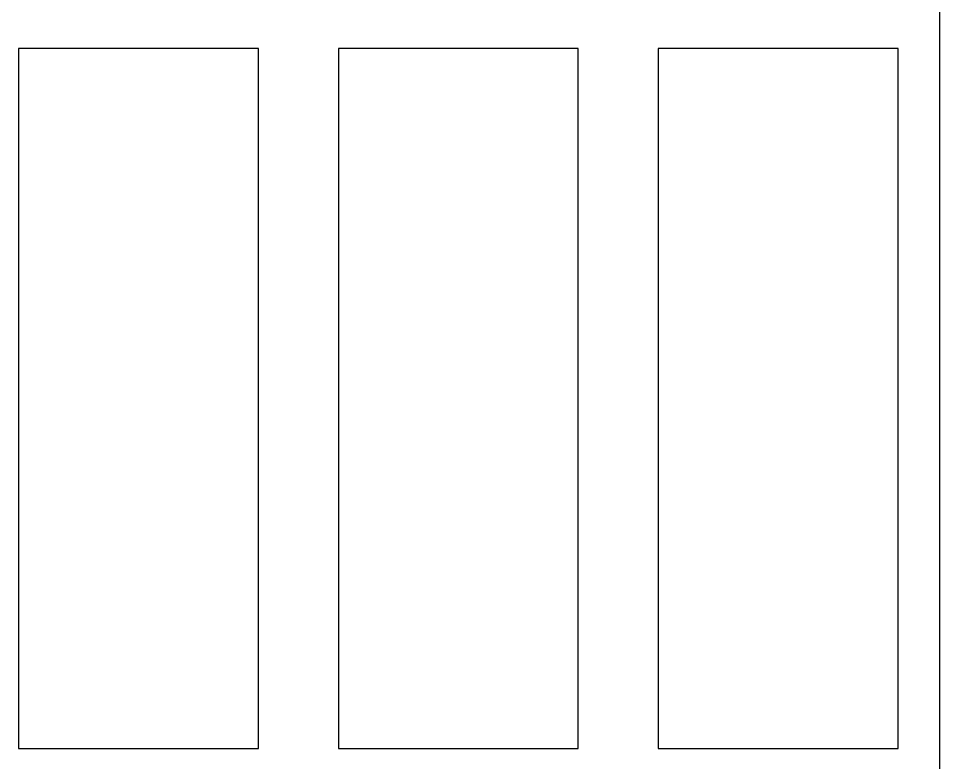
# Model space of a CAD drawing. Header units: millimetres. Extents: x -794334 to -714814, y -17806 to 22403.
# Drawn here: x -787031 to -785880, y -3689 to -2759 of the extents above; entities that cross this region are included whole.
import ezdxf
from ezdxf.xclip import XClip

# ---------------------------------------------------------------- set-up
doc = ezdxf.new("R2010")
doc.units = ezdxf.units.MM
doc.header["$XCLIPFRAME"] = 0
doc.layers.add('000 - WIPEOUT', color=250, linetype='Continuous')
doc.layers.add('A11_ALU.SOLID SHEET', color=2, linetype='Continuous')
doc.layers.add('A-ANNO-NOTE', color=3, linetype='Continuous', lineweight=25)

# ---------------------------------------------------------------- blocks, each defined once
blk = doc.blocks.new('*U1240')
at = {"color": 3}
for points in [[(-437.5, -18250), (437.5, -18250), (437.5, -18550), (-437.5, -18550)], [(-437.5, -18650), (437.5, -18650), (437.5, -18950), (-437.5, -18950)], [(-437.5, -19050), (437.5, -19050), (437.5, -19350), (-437.5, -19350)]]:
    blk.add_wipeout(points, dxfattribs=at).dxf.layer = '000 - WIPEOUT'
at = {"layer": 'A11_ALU.SOLID SHEET', "color": 0, "linetype": 'ByBlock'}
for points in [[(-437.5, -18550), (437.5, -18550), (437.5, -18250), (-437.5, -18250)], [(-437.5, -18950), (437.5, -18950), (437.5, -18650), (-437.5, -18650)], [(-437.5, -19350), (437.5, -19350), (437.5, -19050), (-437.5, -19050)]]:
    blk.add_lwpolyline(points, close=True, dxfattribs=at)
blk = doc.blocks.new('*U1630')
at = {"layer": 'A11_ALU.SOLID SHEET', "color": 0, "linetype": 'ByBlock', "rotation": 90}
blk.add_blockref('*U1240', (-60600, -6813), dxfattribs=at)

msp = doc.modelspace()

# ---------------------------------------------------------------- block references
at = {"layer": 'A11_ALU.SOLID SHEET'}
ref = msp.add_blockref('*U1630', (-744681.2, 3579), dxfattribs=at)
XClip(ref).set_block_clipping_path([(-45802.4668593339, -9620.0029952967), (23702.8690583039, 10334.9999958097)])

# ---------------------------------------------------------------- next in the draw order: linework, layer by layer
at = {"layer": 'A-ANNO-NOTE'}
msp.add_line((-785879.5, -2006.8), (-785880, -11249.3), dxfattribs=at)

doc.saveas('drawing.dxf')
